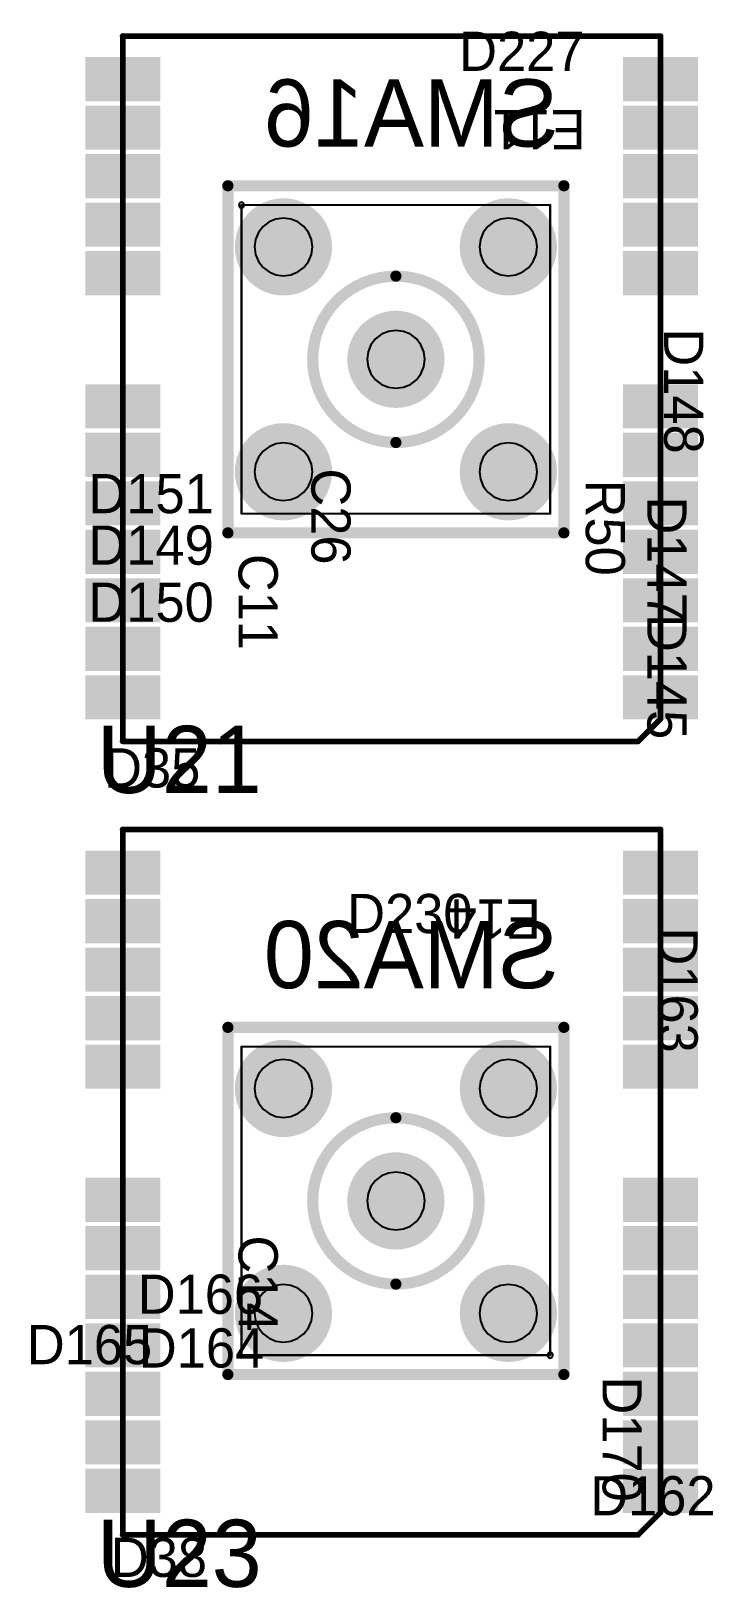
# Model space of a CAD drawing. Extents: x 11.69 to 17.18, y 4.05 to 12.26.
# Drawn here: x 12.728 to 13.332, y 7.434 to 8.824 of the extents above; entities that cross this region are included whole.
import ezdxf

# ---------------------------------------------------------------- set-up
doc = ezdxf.new("R2010")
doc.units = 0
doc.layers.get('0').update_dxf_attribs({"linetype": 'CONTINUOUS'})
for name, color, linetype in [('BOTTOMLAYER', 5, 'CONTINUOUS'), ('BOTTOMOVERLAY', 54, 'CONTINUOUS'), ('BOTTOMSOLDER', 6, 'CONTINUOUS'), ('MECHANICAL10', 56, 'CONTINUOUS'), ('MECHANICAL6', 56, 'CONTINUOUS'), ('MECHANICAL8', 56, 'CONTINUOUS'), ('MECHANICAL9', 56, 'CONTINUOUS'), ('MULTILAYER', 9, 'CONTINUOUS'), ('TOPLAYER', 1, 'CONTINUOUS'), ('TOPOVERLAY', 2, 'CONTINUOUS'), ('TOPPASTE', 8, 'CONTINUOUS'), ('TOPSOLDER', 216, 'CONTINUOUS')]:
    doc.layers.add(name, color=color, linetype=linetype)

# ---------------------------------------------------------------- blocks, each defined once
blk = doc.blocks.new('SMA_TH_HL_SMA_KHD4_B_40')
at = {"layer": 'BOTTOMLAYER', "const_width": 0.0394}
for points in [[(-0.1201, 0.1004, 1), (-0.0807, 0.1004, 1)], [(0.0807, 0.1004, 1), (0.1201, 0.1004, 1)], [(-0.0197, 0, 1), (0.0197, 0, 1)], [(-0.1201, -0.1004, 1), (-0.0807, -0.1004, 1)], [(0.0807, -0.1004, 1), (0.1201, -0.1004, 1)]]:
    blk.add_lwpolyline(points, format="xyb", close=True, dxfattribs=at)
at = {"layer": 'BOTTOMOVERLAY', "const_width": 0.01}
for points in [[(-0.155, -0.15), (-0.155, 0.15)], [(0.155, 0.15), (-0.155, 0.15)], [(0.155, -0.15), (0.155, 0.15)], [(0.155, -0.15), (-0.155, -0.15)]]:
    blk.add_lwpolyline(points, dxfattribs=at)
at = {"layer": 'BOTTOMOVERLAY'}
for points, const_width in [([(-0.1575, 0.15, 1), (-0.1525, 0.15, 1)], 0.005), ([(-0.1575, 0.15, 1), (-0.1525, 0.15, 1)], 0.005), ([(0.1525, 0.15, 1), (0.1575, 0.15, 1)], 0.005), ([(0.1525, 0.15, 1), (0.1575, 0.15, 1)], 0.005), ([(0.0743, 0, 1), (-0.0743, 0, 1)], 0.01), ([(-0.0768, 0, 1), (-0.0718, 0, 1)], 0.005), ([(0.0718, 0, 1), (0.0768, 0, 1)], 0.005), ([(-0.1575, -0.15, 1), (-0.1525, -0.15, 1)], 0.005), ([(-0.1575, -0.15, 1), (-0.1525, -0.15, 1)], 0.005), ([(0.1525, -0.15, 1), (0.1575, -0.15, 1)], 0.005), ([(0.1525, -0.15, 1), (0.1575, -0.15, 1)], 0.005)]:
    blk.add_lwpolyline(points, format="xyb", close=True, dxfattribs=dict(at, const_width=const_width))
at = {"layer": 'BOTTOMSOLDER', "const_width": 0.0434}
for points in [[(-0.1221, 0.1004, 1), (-0.0787, 0.1004, 1)], [(0.0787, 0.1004, 1), (0.1221, 0.1004, 1)], [(-0.0217, 0, 1), (0.0217, 0, 1)], [(-0.1221, -0.1004, 1), (-0.0787, -0.1004, 1)], [(0.0787, -0.1004, 1), (0.1221, -0.1004, 1)]]:
    blk.add_lwpolyline(points, format="xyb", close=True, dxfattribs=at)
at = {"layer": 'MECHANICAL6', "const_width": 0.002}
for points in [[(0.1378, 0.1378), (-0.1378, 0.1378)], [(-0.1378, -0.1378), (-0.1378, 0.1378)], [(0.1378, -0.1378), (0.1378, 0.1378)], [(0.1378, -0.1378), (-0.1378, -0.1378)]]:
    blk.add_lwpolyline(points, dxfattribs=at)
at = {"layer": 'MECHANICAL6', "const_width": 0.001}
for points in [[(-0.1383, 0.1378, 1), (-0.1373, 0.1378, 1)], [(-0.1383, 0.1378, 1), (-0.1373, 0.1378, 1)], [(0.1373, 0.1378, 1), (0.1383, 0.1378, 1)], [(0.1373, 0.1378, 1), (0.1383, 0.1378, 1)], [(-0.1383, -0.1378, 1), (-0.1373, -0.1378, 1)], [(-0.1383, -0.1378, 1), (-0.1373, -0.1378, 1)], [(0.1373, -0.1378, 1), (0.1383, -0.1378, 1)], [(0.1373, -0.1378, 1), (0.1383, -0.1378, 1)]]:
    blk.add_lwpolyline(points, format="xyb", close=True, dxfattribs=at)
at = {"layer": 'MECHANICAL8'}
for p, q in [((-0.1396, -0.136), (-0.1403, -0.1378)), ((-0.1403, -0.1378), (-0.1396, -0.1396)), ((-0.1378, -0.1352), (-0.1396, -0.136)), ((-0.136, -0.136), (-0.1378, -0.1352)), ((-0.1352, -0.1378), (-0.136, -0.136)), ((-0.136, -0.1396), (-0.1352, -0.1378)), ((-0.1396, -0.1396), (-0.1378, -0.1403)), ((-0.1378, -0.1403), (-0.136, -0.1396))]:
    blk.add_line(p, q, dxfattribs=at)
at = {"layer": 'MECHANICAL9'}
for p, q in [((-0.1071, 0.1253), (-0.1133, 0.1227)), ((-0.1004, 0.1262), (-0.1071, 0.1253)), ((-0.0937, 0.1253), (-0.1004, 0.1262)), ((-0.0875, 0.1227), (-0.0937, 0.1253)), ((0.0937, 0.1253), (0.0875, 0.1227)), ((0.1004, 0.1262), (0.0937, 0.1253)), ((0.1071, 0.1253), (0.1004, 0.1262)), ((0.1133, 0.1227), (0.1071, 0.1253)), ((-0.1227, 0.1133), (-0.1253, 0.1071)), ((-0.1186, 0.1186), (-0.1227, 0.1133)), ((-0.1133, 0.1227), (-0.1186, 0.1186)), ((-0.0821, 0.1186), (-0.0875, 0.1227)), ((-0.078, 0.1133), (-0.0821, 0.1186)), ((-0.0755, 0.1071), (-0.078, 0.1133)), ((0.078, 0.1133), (0.0755, 0.1071)), ((0.0821, 0.1186), (0.078, 0.1133)), ((0.0875, 0.1227), (0.0821, 0.1186)), ((0.1186, 0.1186), (0.1133, 0.1227)), ((0.1227, 0.1133), (0.1186, 0.1186)), ((0.1253, 0.1071), (0.1227, 0.1133)), ((-0.1253, 0.1071), (-0.1262, 0.1004)), ((-0.1262, 0.1004), (-0.1253, 0.0937)), ((-0.0746, 0.1004), (-0.0755, 0.1071)), ((-0.0755, 0.0937), (-0.0746, 0.1004)), ((0.0755, 0.1071), (0.0746, 0.1004)), ((0.0746, 0.1004), (0.0755, 0.0937)), ((0.1262, 0.1004), (0.1253, 0.1071)), ((0.1253, 0.0937), (0.1262, 0.1004)), ((-0.1253, 0.0937), (-0.1227, 0.0875)), ((-0.1227, 0.0875), (-0.1186, 0.0821)), ((-0.0821, 0.0821), (-0.078, 0.0875)), ((-0.078, 0.0875), (-0.0755, 0.0937)), ((0.0755, 0.0937), (0.078, 0.0875)), ((0.078, 0.0875), (0.0821, 0.0821)), ((0.1186, 0.0821), (0.1227, 0.0875)), ((0.1227, 0.0875), (0.1253, 0.0937)), ((-0.1186, 0.0821), (-0.1133, 0.078)), ((-0.1133, 0.078), (-0.1071, 0.0755)), ((-0.1071, 0.0755), (-0.1004, 0.0746)), ((-0.1004, 0.0746), (-0.0937, 0.0755)), ((-0.0937, 0.0755), (-0.0875, 0.078)), ((-0.0875, 0.078), (-0.0821, 0.0821)), ((0.0821, 0.0821), (0.0875, 0.078)), ((0.0875, 0.078), (0.0937, 0.0755)), ((0.0937, 0.0755), (0.1004, 0.0746)), ((0.1004, 0.0746), (0.1071, 0.0755)), ((0.1071, 0.0755), (0.1133, 0.078)), ((0.1133, 0.078), (0.1186, 0.0821)), ((-0.0183, 0.0183), (-0.0224, 0.0129)), ((-0.0129, 0.0224), (-0.0183, 0.0183)), ((-0.0067, 0.0249), (-0.0129, 0.0224)), ((0, 0.0258), (-0.0067, 0.0249)), ((0.0067, 0.0249), (0, 0.0258)), ((0.0129, 0.0224), (0.0067, 0.0249)), ((0.0183, 0.0183), (0.0129, 0.0224)), ((0.0224, 0.0129), (0.0183, 0.0183)), ((-0.0249, 0.0067), (-0.0258, 0)), ((-0.0258, 0), (-0.0249, -0.0067)), ((-0.0224, 0.0129), (-0.0249, 0.0067)), ((0.0249, 0.0067), (0.0224, 0.0129)), ((0.0258, 0), (0.0249, 0.0067)), ((0.0249, -0.0067), (0.0258, 0)), ((-0.0249, -0.0067), (-0.0224, -0.0129)), ((-0.0224, -0.0129), (-0.0183, -0.0183)), ((0.0183, -0.0183), (0.0224, -0.0129)), ((0.0224, -0.0129), (0.0249, -0.0067)), ((-0.0183, -0.0183), (-0.0129, -0.0224)), ((-0.0129, -0.0224), (-0.0067, -0.0249)), ((-0.0067, -0.0249), (0, -0.0258)), ((0, -0.0258), (0.0067, -0.0249)), ((0.0067, -0.0249), (0.0129, -0.0224)), ((0.0129, -0.0224), (0.0183, -0.0183)), ((-0.1186, -0.0821), (-0.1227, -0.0875)), ((-0.1133, -0.078), (-0.1186, -0.0821)), ((-0.1071, -0.0755), (-0.1133, -0.078)), ((-0.1004, -0.0746), (-0.1071, -0.0755)), ((-0.0937, -0.0755), (-0.1004, -0.0746)), ((-0.0875, -0.078), (-0.0937, -0.0755)), ((-0.0821, -0.0821), (-0.0875, -0.078)), ((-0.078, -0.0875), (-0.0821, -0.0821)), ((0.0821, -0.0821), (0.078, -0.0875)), ((0.0875, -0.078), (0.0821, -0.0821)), ((0.0937, -0.0755), (0.0875, -0.078)), ((0.1004, -0.0746), (0.0937, -0.0755)), ((0.1071, -0.0755), (0.1004, -0.0746)), ((0.1133, -0.078), (0.1071, -0.0755)), ((0.1186, -0.0821), (0.1133, -0.078)), ((0.1227, -0.0875), (0.1186, -0.0821)), ((-0.1253, -0.0937), (-0.1262, -0.1004)), ((-0.1227, -0.0875), (-0.1253, -0.0937)), ((-0.0755, -0.0937), (-0.078, -0.0875)), ((-0.0746, -0.1004), (-0.0755, -0.0937)), ((0.0755, -0.0937), (0.0746, -0.1004)), ((0.078, -0.0875), (0.0755, -0.0937)), ((0.1253, -0.0937), (0.1227, -0.0875)), ((0.1262, -0.1004), (0.1253, -0.0937)), ((-0.1262, -0.1004), (-0.1253, -0.1071)), ((-0.1253, -0.1071), (-0.1227, -0.1133)), ((-0.078, -0.1133), (-0.0755, -0.1071)), ((-0.0755, -0.1071), (-0.0746, -0.1004)), ((0.0746, -0.1004), (0.0755, -0.1071)), ((0.0755, -0.1071), (0.078, -0.1133)), ((0.1227, -0.1133), (0.1253, -0.1071)), ((0.1253, -0.1071), (0.1262, -0.1004)), ((-0.1227, -0.1133), (-0.1186, -0.1186)), ((-0.1186, -0.1186), (-0.1133, -0.1227)), ((-0.1133, -0.1227), (-0.1071, -0.1253)), ((-0.0937, -0.1253), (-0.0875, -0.1227)), ((-0.0875, -0.1227), (-0.0821, -0.1186)), ((-0.0821, -0.1186), (-0.078, -0.1133)), ((0.078, -0.1133), (0.0821, -0.1186)), ((0.0821, -0.1186), (0.0875, -0.1227)), ((0.0875, -0.1227), (0.0937, -0.1253)), ((0.1071, -0.1253), (0.1133, -0.1227)), ((0.1133, -0.1227), (0.1186, -0.1186)), ((0.1186, -0.1186), (0.1227, -0.1133)), ((-0.1071, -0.1253), (-0.1004, -0.1262)), ((-0.1004, -0.1262), (-0.0937, -0.1253)), ((0.0937, -0.1253), (0.1004, -0.1262)), ((0.1004, -0.1262), (0.1071, -0.1253))]:
    blk.add_line(p, q, dxfattribs=at)
at = {"layer": 'MULTILAYER', "const_width": 0.0394}
for points in [[(-0.1201, 0.1004, 1), (-0.0807, 0.1004, 1)], [(0.0807, 0.1004, 1), (0.1201, 0.1004, 1)], [(-0.0197, 0, 1), (0.0197, 0, 1)], [(-0.1201, -0.1004, 1), (-0.0807, -0.1004, 1)], [(0.0807, -0.1004, 1), (0.1201, -0.1004, 1)]]:
    blk.add_lwpolyline(points, format="xyb", close=True, dxfattribs=at)
at = {"layer": 'TOPLAYER', "const_width": 0.0394}
for points in [[(-0.1201, 0.1004, 1), (-0.0807, 0.1004, 1)], [(0.0807, 0.1004, 1), (0.1201, 0.1004, 1)], [(-0.0197, 0, 1), (0.0197, 0, 1)], [(-0.1201, -0.1004, 1), (-0.0807, -0.1004, 1)], [(0.0807, -0.1004, 1), (0.1201, -0.1004, 1)]]:
    blk.add_lwpolyline(points, format="xyb", close=True, dxfattribs=at)
at = {"layer": 'TOPSOLDER', "const_width": 0.0434}
for points in [[(-0.1221, 0.1004, 1), (-0.0787, 0.1004, 1)], [(0.0787, 0.1004, 1), (0.1221, 0.1004, 1)], [(-0.0217, 0, 1), (0.0217, 0, 1)], [(-0.1221, -0.1004, 1), (-0.0787, -0.1004, 1)], [(0.0787, -0.1004, 1), (0.1221, -0.1004, 1)]]:
    blk.add_lwpolyline(points, format="xyb", close=True, dxfattribs=at)
blk = doc.blocks.new('SMA_TH_HL_SMA_KHD4_B_44')
at = {"layer": 'BOTTOMLAYER', "const_width": 0.0394}
for points in [[(-0.1201, 0.1004, 1), (-0.0807, 0.1004, 1)], [(0.0807, 0.1004, 1), (0.1201, 0.1004, 1)], [(-0.0197, 0, 1), (0.0197, 0, 1)], [(-0.1201, -0.1004, 1), (-0.0807, -0.1004, 1)], [(0.0807, -0.1004, 1), (0.1201, -0.1004, 1)]]:
    blk.add_lwpolyline(points, format="xyb", close=True, dxfattribs=at)
at = {"layer": 'BOTTOMOVERLAY', "const_width": 0.01}
for points in [[(-0.155, 0.15), (-0.155, -0.15)], [(-0.155, 0.15), (0.155, 0.15)], [(0.155, 0.15), (0.155, -0.15)], [(-0.155, -0.15), (0.155, -0.15)]]:
    blk.add_lwpolyline(points, dxfattribs=at)
at = {"layer": 'BOTTOMOVERLAY'}
for points, const_width in [([(-0.1575, 0.15, 1), (-0.1525, 0.15, 1)], 0.005), ([(-0.1575, 0.15, 1), (-0.1525, 0.15, 1)], 0.005), ([(0.1525, 0.15, 1), (0.1575, 0.15, 1)], 0.005), ([(0.1525, 0.15, 1), (0.1575, 0.15, 1)], 0.005), ([(0.0743, 0, 1), (-0.0743, 0, 1)], 0.01), ([(-0.0768, 0, 1), (-0.0718, 0, 1)], 0.005), ([(0.0718, 0, 1), (0.0768, 0, 1)], 0.005), ([(-0.1575, -0.15, 1), (-0.1525, -0.15, 1)], 0.005), ([(-0.1575, -0.15, 1), (-0.1525, -0.15, 1)], 0.005), ([(0.1525, -0.15, 1), (0.1575, -0.15, 1)], 0.005), ([(0.1525, -0.15, 1), (0.1575, -0.15, 1)], 0.005)]:
    blk.add_lwpolyline(points, format="xyb", close=True, dxfattribs=dict(at, const_width=const_width))
at = {"layer": 'BOTTOMSOLDER', "const_width": 0.0434}
for points in [[(-0.1221, 0.1004, 1), (-0.0787, 0.1004, 1)], [(0.0787, 0.1004, 1), (0.1221, 0.1004, 1)], [(-0.0217, 0, 1), (0.0217, 0, 1)], [(-0.1221, -0.1004, 1), (-0.0787, -0.1004, 1)], [(0.0787, -0.1004, 1), (0.1221, -0.1004, 1)]]:
    blk.add_lwpolyline(points, format="xyb", close=True, dxfattribs=at)
at = {"layer": 'MECHANICAL6', "const_width": 0.002}
for points in [[(-0.1378, 0.1378), (0.1378, 0.1378)], [(-0.1378, 0.1378), (-0.1378, -0.1378)], [(0.1378, 0.1378), (0.1378, -0.1378)], [(-0.1378, -0.1378), (0.1378, -0.1378)]]:
    blk.add_lwpolyline(points, dxfattribs=at)
at = {"layer": 'MECHANICAL6', "const_width": 0.001}
for points in [[(-0.1383, 0.1378, 1), (-0.1373, 0.1378, 1)], [(-0.1383, 0.1378, 1), (-0.1373, 0.1378, 1)], [(0.1373, 0.1378, 1), (0.1383, 0.1378, 1)], [(0.1373, 0.1378, 1), (0.1383, 0.1378, 1)], [(-0.1383, -0.1378, 1), (-0.1373, -0.1378, 1)], [(-0.1383, -0.1378, 1), (-0.1373, -0.1378, 1)], [(0.1373, -0.1378, 1), (0.1383, -0.1378, 1)], [(0.1373, -0.1378, 1), (0.1383, -0.1378, 1)]]:
    blk.add_lwpolyline(points, format="xyb", close=True, dxfattribs=at)
at = {"layer": 'MECHANICAL8'}
for p, q in [((-0.1396, -0.136), (-0.1403, -0.1378)), ((-0.1403, -0.1378), (-0.1396, -0.1396)), ((-0.1378, -0.1352), (-0.1396, -0.136)), ((-0.136, -0.136), (-0.1378, -0.1352)), ((-0.1352, -0.1378), (-0.136, -0.136)), ((-0.136, -0.1396), (-0.1352, -0.1378)), ((-0.1396, -0.1396), (-0.1378, -0.1403)), ((-0.1378, -0.1403), (-0.136, -0.1396))]:
    blk.add_line(p, q, dxfattribs=at)
at = {"layer": 'MECHANICAL9'}
for p, q in [((-0.1071, 0.1253), (-0.1133, 0.1227)), ((-0.1004, 0.1262), (-0.1071, 0.1253)), ((-0.0937, 0.1253), (-0.1004, 0.1262)), ((-0.0875, 0.1227), (-0.0937, 0.1253)), ((0.0937, 0.1253), (0.0875, 0.1227)), ((0.1004, 0.1262), (0.0937, 0.1253)), ((0.1071, 0.1253), (0.1004, 0.1262)), ((0.1133, 0.1227), (0.1071, 0.1253)), ((-0.1227, 0.1133), (-0.1253, 0.1071)), ((-0.1186, 0.1186), (-0.1227, 0.1133)), ((-0.1133, 0.1227), (-0.1186, 0.1186)), ((-0.0821, 0.1186), (-0.0875, 0.1227)), ((-0.078, 0.1133), (-0.0821, 0.1186)), ((-0.0755, 0.1071), (-0.078, 0.1133)), ((0.078, 0.1133), (0.0755, 0.1071)), ((0.0821, 0.1186), (0.078, 0.1133)), ((0.0875, 0.1227), (0.0821, 0.1186)), ((0.1186, 0.1186), (0.1133, 0.1227)), ((0.1227, 0.1133), (0.1186, 0.1186)), ((0.1253, 0.1071), (0.1227, 0.1133)), ((-0.1253, 0.1071), (-0.1262, 0.1004)), ((-0.1262, 0.1004), (-0.1253, 0.0937)), ((-0.0746, 0.1004), (-0.0755, 0.1071)), ((-0.0755, 0.0937), (-0.0746, 0.1004)), ((0.0755, 0.1071), (0.0746, 0.1004)), ((0.0746, 0.1004), (0.0755, 0.0937)), ((0.1262, 0.1004), (0.1253, 0.1071)), ((0.1253, 0.0937), (0.1262, 0.1004)), ((-0.1253, 0.0937), (-0.1227, 0.0875)), ((-0.1227, 0.0875), (-0.1186, 0.0821)), ((-0.0821, 0.0821), (-0.078, 0.0875)), ((-0.078, 0.0875), (-0.0755, 0.0937)), ((0.0755, 0.0937), (0.078, 0.0875)), ((0.078, 0.0875), (0.0821, 0.0821)), ((0.1186, 0.0821), (0.1227, 0.0875)), ((0.1227, 0.0875), (0.1253, 0.0937)), ((-0.1186, 0.0821), (-0.1133, 0.078)), ((-0.1133, 0.078), (-0.1071, 0.0755)), ((-0.1071, 0.0755), (-0.1004, 0.0746)), ((-0.1004, 0.0746), (-0.0937, 0.0755)), ((-0.0937, 0.0755), (-0.0875, 0.078)), ((-0.0875, 0.078), (-0.0821, 0.0821)), ((0.0821, 0.0821), (0.0875, 0.078)), ((0.0875, 0.078), (0.0937, 0.0755)), ((0.0937, 0.0755), (0.1004, 0.0746)), ((0.1004, 0.0746), (0.1071, 0.0755)), ((0.1071, 0.0755), (0.1133, 0.078)), ((0.1133, 0.078), (0.1186, 0.0821)), ((-0.0183, 0.0183), (-0.0224, 0.0129)), ((-0.0129, 0.0224), (-0.0183, 0.0183)), ((-0.0067, 0.0249), (-0.0129, 0.0224)), ((0, 0.0258), (-0.0067, 0.0249)), ((0.0067, 0.0249), (0, 0.0258)), ((0.0129, 0.0224), (0.0067, 0.0249)), ((0.0183, 0.0183), (0.0129, 0.0224)), ((0.0224, 0.0129), (0.0183, 0.0183)), ((-0.0249, 0.0067), (-0.0258, 0)), ((-0.0258, 0), (-0.0249, -0.0067)), ((-0.0224, 0.0129), (-0.0249, 0.0067)), ((0.0249, 0.0067), (0.0224, 0.0129)), ((0.0258, 0), (0.0249, 0.0067)), ((0.0249, -0.0067), (0.0258, 0)), ((-0.0249, -0.0067), (-0.0224, -0.0129)), ((-0.0224, -0.0129), (-0.0183, -0.0183)), ((0.0183, -0.0183), (0.0224, -0.0129)), ((0.0224, -0.0129), (0.0249, -0.0067)), ((-0.0183, -0.0183), (-0.0129, -0.0224)), ((-0.0129, -0.0224), (-0.0067, -0.0249)), ((-0.0067, -0.0249), (0, -0.0258)), ((0, -0.0258), (0.0067, -0.0249)), ((0.0067, -0.0249), (0.0129, -0.0224)), ((0.0129, -0.0224), (0.0183, -0.0183)), ((-0.1186, -0.0821), (-0.1227, -0.0875)), ((-0.1133, -0.078), (-0.1186, -0.0821)), ((-0.1071, -0.0755), (-0.1133, -0.078)), ((-0.1004, -0.0746), (-0.1071, -0.0755)), ((-0.0937, -0.0755), (-0.1004, -0.0746)), ((-0.0875, -0.078), (-0.0937, -0.0755)), ((-0.0821, -0.0821), (-0.0875, -0.078)), ((-0.078, -0.0875), (-0.0821, -0.0821)), ((0.0821, -0.0821), (0.078, -0.0875)), ((0.0875, -0.078), (0.0821, -0.0821)), ((0.0937, -0.0755), (0.0875, -0.078)), ((0.1004, -0.0746), (0.0937, -0.0755)), ((0.1071, -0.0755), (0.1004, -0.0746)), ((0.1133, -0.078), (0.1071, -0.0755)), ((0.1186, -0.0821), (0.1133, -0.078)), ((0.1227, -0.0875), (0.1186, -0.0821)), ((-0.1253, -0.0937), (-0.1262, -0.1004)), ((-0.1227, -0.0875), (-0.1253, -0.0937)), ((-0.0755, -0.0937), (-0.078, -0.0875)), ((-0.0746, -0.1004), (-0.0755, -0.0937)), ((0.0755, -0.0937), (0.0746, -0.1004)), ((0.078, -0.0875), (0.0755, -0.0937)), ((0.1253, -0.0937), (0.1227, -0.0875)), ((0.1262, -0.1004), (0.1253, -0.0937)), ((-0.1262, -0.1004), (-0.1253, -0.1071)), ((-0.1253, -0.1071), (-0.1227, -0.1133)), ((-0.078, -0.1133), (-0.0755, -0.1071)), ((-0.0755, -0.1071), (-0.0746, -0.1004)), ((0.0746, -0.1004), (0.0755, -0.1071)), ((0.0755, -0.1071), (0.078, -0.1133)), ((0.1227, -0.1133), (0.1253, -0.1071)), ((0.1253, -0.1071), (0.1262, -0.1004)), ((-0.1227, -0.1133), (-0.1186, -0.1186)), ((-0.1186, -0.1186), (-0.1133, -0.1227)), ((-0.1133, -0.1227), (-0.1071, -0.1253)), ((-0.0937, -0.1253), (-0.0875, -0.1227)), ((-0.0875, -0.1227), (-0.0821, -0.1186)), ((-0.0821, -0.1186), (-0.078, -0.1133)), ((0.078, -0.1133), (0.0821, -0.1186)), ((0.0821, -0.1186), (0.0875, -0.1227)), ((0.0875, -0.1227), (0.0937, -0.1253)), ((0.1071, -0.1253), (0.1133, -0.1227)), ((0.1133, -0.1227), (0.1186, -0.1186)), ((0.1186, -0.1186), (0.1227, -0.1133)), ((-0.1071, -0.1253), (-0.1004, -0.1262)), ((-0.1004, -0.1262), (-0.0937, -0.1253)), ((0.0937, -0.1253), (0.1004, -0.1262)), ((0.1004, -0.1262), (0.1071, -0.1253))]:
    blk.add_line(p, q, dxfattribs=at)
at = {"layer": 'MULTILAYER', "const_width": 0.0394}
for points in [[(-0.1201, 0.1004, 1), (-0.0807, 0.1004, 1)], [(0.0807, 0.1004, 1), (0.1201, 0.1004, 1)], [(-0.0197, 0, 1), (0.0197, 0, 1)], [(-0.1201, -0.1004, 1), (-0.0807, -0.1004, 1)], [(0.0807, -0.1004, 1), (0.1201, -0.1004, 1)]]:
    blk.add_lwpolyline(points, format="xyb", close=True, dxfattribs=at)
at = {"layer": 'TOPLAYER', "const_width": 0.0394}
for points in [[(-0.1201, 0.1004, 1), (-0.0807, 0.1004, 1)], [(0.0807, 0.1004, 1), (0.1201, 0.1004, 1)], [(-0.0197, 0, 1), (0.0197, 0, 1)], [(-0.1201, -0.1004, 1), (-0.0807, -0.1004, 1)], [(0.0807, -0.1004, 1), (0.1201, -0.1004, 1)]]:
    blk.add_lwpolyline(points, format="xyb", close=True, dxfattribs=at)
at = {"layer": 'TOPSOLDER', "const_width": 0.0434}
for points in [[(-0.1221, 0.1004, 1), (-0.0787, 0.1004, 1)], [(0.0787, 0.1004, 1), (0.1221, 0.1004, 1)], [(-0.0217, 0, 1), (0.0217, 0, 1)], [(-0.1221, -0.1004, 1), (-0.0787, -0.1004, 1)], [(0.0787, -0.1004, 1), (0.1221, -0.1004, 1)]]:
    blk.add_lwpolyline(points, format="xyb", close=True, dxfattribs=at)
blk = doc.blocks.new('LB1020B_67')
at = {"layer": 'TOPLAYER'}
for points in [[(-0.0295, 0.5749), (0.0295, 0.5749), (-0.0295, 0.6064), (0.0295, 0.6064)], [(0.4505, 0.5749), (0.5095, 0.5749), (0.4505, 0.6064), (0.5095, 0.6064)], [(-0.0295, 0.5316), (0.0295, 0.5316), (-0.0295, 0.5631), (0.0295, 0.5631)], [(0.4505, 0.5316), (0.5095, 0.5316), (0.4505, 0.5631), (0.5095, 0.5631)], [(-0.0295, 0.4883), (0.0295, 0.4883), (-0.0295, 0.5198), (0.0295, 0.5198)], [(0.4505, 0.4883), (0.5095, 0.4883), (0.4505, 0.5198), (0.5095, 0.5198)], [(-0.0295, 0.445), (0.0295, 0.445), (-0.0295, 0.4765), (0.0295, 0.4765)], [(0.4505, 0.445), (0.5095, 0.445), (0.4505, 0.4765), (0.5095, 0.4765)], [(-0.0295, 0.4017), (0.0295, 0.4017), (-0.0295, 0.4331), (0.0295, 0.4331)], [(0.4505, 0.4017), (0.5095, 0.4017), (0.4505, 0.4331), (0.5095, 0.4331)], [(-0.0295, 0.3583), (0.0295, 0.3583), (-0.0295, 0.3898), (0.0295, 0.3898)], [(0.4505, 0.3583), (0.5095, 0.3583), (0.4505, 0.3898), (0.5095, 0.3898)], [(-0.0295, 0.315), (0.0295, 0.315), (-0.0295, 0.3465), (0.0295, 0.3465)], [(0.4505, 0.315), (0.5095, 0.315), (0.4505, 0.3465), (0.5095, 0.3465)], [(-0.0295, 0.1961), (0.0295, 0.1961), (-0.0295, 0.2276), (0.0295, 0.2276)], [(0.4505, 0.1961), (0.5095, 0.1961), (0.4505, 0.2276), (0.5095, 0.2276)], [(-0.0295, 0.1528), (0.0295, 0.1528), (-0.0295, 0.1843), (0.0295, 0.1843)], [(0.4505, 0.1528), (0.5095, 0.1528), (0.4505, 0.1843), (0.5095, 0.1843)], [(-0.0295, 0.1095), (0.0295, 0.1095), (-0.0295, 0.141), (0.0295, 0.141)], [(0.4505, 0.1095), (0.5095, 0.1095), (0.4505, 0.141), (0.5095, 0.141)], [(-0.0295, 0.0662), (0.0295, 0.0662), (-0.0295, 0.0977), (0.0295, 0.0977)], [(0.4505, 0.0662), (0.5095, 0.0662), (0.4505, 0.0977), (0.5095, 0.0977)], [(-0.0295, 0.0229), (0.0295, 0.0229), (-0.0295, 0.0544), (0.0295, 0.0544)], [(0.4505, 0.0229), (0.5095, 0.0229), (0.4505, 0.0544), (0.5095, 0.0544)]]:
    blk.add_solid(points, dxfattribs=at)
at = {"layer": 'TOPOVERLAY', "const_width": 0.005}
for points in [[(0.02, 0.63), (0, 0.61)], [(0.4803, 0.63), (0.02, 0.63)], [(0.48, 0.6299), (0.48, 0)], [(0, 0.61), (0, 0.0001)], [(0.4803, 0.0001), (0, 0.0001)]]:
    blk.add_lwpolyline(points, dxfattribs=at)
at = {"layer": 'TOPOVERLAY', "const_width": 0.0025}
for points in [[(0.0187, 0.63, 1), (0.0213, 0.63, 1)], [(0.0187, 0.63, 1), (0.0213, 0.63, 1)], [(0.4788, 0.6299, 1), (0.4813, 0.6299, 1)], [(0.4791, 0.63, 1), (0.4816, 0.63, 1)], [(-0.0013, 0.61, 1), (0.0013, 0.61, 1)], [(-0.0013, 0.61, 1), (0.0013, 0.61, 1)], [(-0.0013, 0.0001, 1), (0.0013, 0.0001, 1)], [(-0.0013, 0.0001, 1), (0.0013, 0.0001, 1)], [(0.4788, 0, 1), (0.4813, 0, 1)], [(0.4791, 0.0001, 1), (0.4816, 0.0001, 1)]]:
    blk.add_lwpolyline(points, format="xyb", close=True, dxfattribs=at)
at = {"layer": 'TOPPASTE'}
for points in [[(-0.0295, 0.5749), (0.0295, 0.5749), (-0.0295, 0.6064), (0.0295, 0.6064)], [(0.4505, 0.5749), (0.5095, 0.5749), (0.4505, 0.6064), (0.5095, 0.6064)], [(-0.0295, 0.5316), (0.0295, 0.5316), (-0.0295, 0.5631), (0.0295, 0.5631)], [(0.4505, 0.5316), (0.5095, 0.5316), (0.4505, 0.5631), (0.5095, 0.5631)], [(-0.0295, 0.4883), (0.0295, 0.4883), (-0.0295, 0.5198), (0.0295, 0.5198)], [(0.4505, 0.4883), (0.5095, 0.4883), (0.4505, 0.5198), (0.5095, 0.5198)], [(-0.0295, 0.445), (0.0295, 0.445), (-0.0295, 0.4765), (0.0295, 0.4765)], [(0.4505, 0.445), (0.5095, 0.445), (0.4505, 0.4765), (0.5095, 0.4765)], [(-0.0295, 0.4017), (0.0295, 0.4017), (-0.0295, 0.4331), (0.0295, 0.4331)], [(0.4505, 0.4017), (0.5095, 0.4017), (0.4505, 0.4331), (0.5095, 0.4331)], [(-0.0295, 0.3583), (0.0295, 0.3583), (-0.0295, 0.3898), (0.0295, 0.3898)], [(0.4505, 0.3583), (0.5095, 0.3583), (0.4505, 0.3898), (0.5095, 0.3898)], [(-0.0295, 0.315), (0.0295, 0.315), (-0.0295, 0.3465), (0.0295, 0.3465)], [(0.4505, 0.315), (0.5095, 0.315), (0.4505, 0.3465), (0.5095, 0.3465)], [(-0.0295, 0.1961), (0.0295, 0.1961), (-0.0295, 0.2276), (0.0295, 0.2276)], [(0.4505, 0.1961), (0.5095, 0.1961), (0.4505, 0.2276), (0.5095, 0.2276)], [(-0.0295, 0.1528), (0.0295, 0.1528), (-0.0295, 0.1843), (0.0295, 0.1843)], [(0.4505, 0.1528), (0.5095, 0.1528), (0.4505, 0.1843), (0.5095, 0.1843)], [(-0.0295, 0.1095), (0.0295, 0.1095), (-0.0295, 0.141), (0.0295, 0.141)], [(0.4505, 0.1095), (0.5095, 0.1095), (0.4505, 0.141), (0.5095, 0.141)], [(-0.0295, 0.0662), (0.0295, 0.0662), (-0.0295, 0.0977), (0.0295, 0.0977)], [(0.4505, 0.0662), (0.5095, 0.0662), (0.4505, 0.0977), (0.5095, 0.0977)], [(-0.0295, 0.0229), (0.0295, 0.0229), (-0.0295, 0.0544), (0.0295, 0.0544)], [(0.4505, 0.0229), (0.5095, 0.0229), (0.4505, 0.0544), (0.5095, 0.0544)]]:
    blk.add_solid(points, dxfattribs=at)
at = {"layer": 'TOPSOLDER'}
for points in [[(-0.0335, 0.5709), (0.0335, 0.5709), (-0.0335, 0.6104), (0.0335, 0.6104)], [(0.4465, 0.5709), (0.5135, 0.5709), (0.4465, 0.6104), (0.5135, 0.6104)], [(-0.0335, 0.5276), (0.0335, 0.5276), (-0.0335, 0.5671), (0.0335, 0.5671)], [(0.4465, 0.5276), (0.5135, 0.5276), (0.4465, 0.5671), (0.5135, 0.5671)], [(-0.0335, 0.4843), (0.0335, 0.4843), (-0.0335, 0.5238), (0.0335, 0.5238)], [(0.4465, 0.4843), (0.5135, 0.4843), (0.4465, 0.5238), (0.5135, 0.5238)], [(-0.0335, 0.441), (0.0335, 0.441), (-0.0335, 0.4805), (0.0335, 0.4805)], [(0.4465, 0.441), (0.5135, 0.441), (0.4465, 0.4805), (0.5135, 0.4805)], [(-0.0335, 0.3977), (0.0335, 0.3977), (-0.0335, 0.4371), (0.0335, 0.4371)], [(0.4465, 0.3977), (0.5135, 0.3977), (0.4465, 0.4371), (0.5135, 0.4371)], [(-0.0335, 0.3543), (0.0335, 0.3543), (-0.0335, 0.3938), (0.0335, 0.3938)], [(0.4465, 0.3543), (0.5135, 0.3543), (0.4465, 0.3938), (0.5135, 0.3938)], [(-0.0335, 0.311), (0.0335, 0.311), (-0.0335, 0.3505), (0.0335, 0.3505)], [(0.4465, 0.311), (0.5135, 0.311), (0.4465, 0.3505), (0.5135, 0.3505)], [(-0.0335, 0.1921), (0.0335, 0.1921), (-0.0335, 0.2316), (0.0335, 0.2316)], [(0.4465, 0.1921), (0.5135, 0.1921), (0.4465, 0.2316), (0.5135, 0.2316)], [(-0.0335, 0.1488), (0.0335, 0.1488), (-0.0335, 0.1883), (0.0335, 0.1883)], [(0.4465, 0.1488), (0.5135, 0.1488), (0.4465, 0.1883), (0.5135, 0.1883)], [(-0.0335, 0.1055), (0.0335, 0.1055), (-0.0335, 0.145), (0.0335, 0.145)], [(0.4465, 0.1055), (0.5135, 0.1055), (0.4465, 0.145), (0.5135, 0.145)], [(-0.0335, 0.0622), (0.0335, 0.0622), (-0.0335, 0.1017), (0.0335, 0.1017)], [(0.4465, 0.0622), (0.5135, 0.0622), (0.4465, 0.1017), (0.5135, 0.1017)], [(-0.0335, 0.0189), (0.0335, 0.0189), (-0.0335, 0.0584), (0.0335, 0.0584)], [(0.4465, 0.0189), (0.5135, 0.0189), (0.4465, 0.0584), (0.5135, 0.0584)]]:
    blk.add_solid(points, dxfattribs=at)
blk = doc.blocks.new('LB1020B_69')
at = {"layer": 'TOPLAYER'}
for points in [[(-0.0295, 0.5749), (0.0295, 0.5749), (-0.0295, 0.6064), (0.0295, 0.6064)], [(0.4505, 0.5749), (0.5095, 0.5749), (0.4505, 0.6064), (0.5095, 0.6064)], [(-0.0295, 0.5316), (0.0295, 0.5316), (-0.0295, 0.5631), (0.0295, 0.5631)], [(0.4505, 0.5316), (0.5095, 0.5316), (0.4505, 0.5631), (0.5095, 0.5631)], [(-0.0295, 0.4883), (0.0295, 0.4883), (-0.0295, 0.5198), (0.0295, 0.5198)], [(0.4505, 0.4883), (0.5095, 0.4883), (0.4505, 0.5198), (0.5095, 0.5198)], [(-0.0295, 0.445), (0.0295, 0.445), (-0.0295, 0.4765), (0.0295, 0.4765)], [(0.4505, 0.445), (0.5095, 0.445), (0.4505, 0.4765), (0.5095, 0.4765)], [(-0.0295, 0.4017), (0.0295, 0.4017), (-0.0295, 0.4331), (0.0295, 0.4331)], [(0.4505, 0.4017), (0.5095, 0.4017), (0.4505, 0.4331), (0.5095, 0.4331)], [(-0.0295, 0.3583), (0.0295, 0.3583), (-0.0295, 0.3898), (0.0295, 0.3898)], [(0.4505, 0.3583), (0.5095, 0.3583), (0.4505, 0.3898), (0.5095, 0.3898)], [(-0.0295, 0.315), (0.0295, 0.315), (-0.0295, 0.3465), (0.0295, 0.3465)], [(0.4505, 0.315), (0.5095, 0.315), (0.4505, 0.3465), (0.5095, 0.3465)], [(-0.0295, 0.1961), (0.0295, 0.1961), (-0.0295, 0.2276), (0.0295, 0.2276)], [(0.4505, 0.1961), (0.5095, 0.1961), (0.4505, 0.2276), (0.5095, 0.2276)], [(-0.0295, 0.1528), (0.0295, 0.1528), (-0.0295, 0.1843), (0.0295, 0.1843)], [(0.4505, 0.1528), (0.5095, 0.1528), (0.4505, 0.1843), (0.5095, 0.1843)], [(-0.0295, 0.1095), (0.0295, 0.1095), (-0.0295, 0.141), (0.0295, 0.141)], [(0.4505, 0.1095), (0.5095, 0.1095), (0.4505, 0.141), (0.5095, 0.141)], [(-0.0295, 0.0662), (0.0295, 0.0662), (-0.0295, 0.0977), (0.0295, 0.0977)], [(0.4505, 0.0662), (0.5095, 0.0662), (0.4505, 0.0977), (0.5095, 0.0977)], [(-0.0295, 0.0229), (0.0295, 0.0229), (-0.0295, 0.0544), (0.0295, 0.0544)], [(0.4505, 0.0229), (0.5095, 0.0229), (0.4505, 0.0544), (0.5095, 0.0544)]]:
    blk.add_solid(points, dxfattribs=at)
at = {"layer": 'TOPOVERLAY', "const_width": 0.005}
for points in [[(0.02, 0.63), (0, 0.61)], [(0.4803, 0.63), (0.02, 0.63)], [(0.48, 0.6299), (0.48, 0)], [(0, 0.61), (0, 0.0001)], [(0.4803, 0.0001), (0, 0.0001)]]:
    blk.add_lwpolyline(points, dxfattribs=at)
at = {"layer": 'TOPOVERLAY', "const_width": 0.0025}
for points in [[(0.0187, 0.63, 1), (0.0213, 0.63, 1)], [(0.0187, 0.63, 1), (0.0213, 0.63, 1)], [(0.4788, 0.6299, 1), (0.4813, 0.6299, 1)], [(0.4791, 0.63, 1), (0.4816, 0.63, 1)], [(-0.0013, 0.61, 1), (0.0013, 0.61, 1)], [(-0.0013, 0.61, 1), (0.0013, 0.61, 1)], [(-0.0013, 0.0001, 1), (0.0013, 0.0001, 1)], [(-0.0013, 0.0001, 1), (0.0013, 0.0001, 1)], [(0.4788, 0, 1), (0.4813, 0, 1)], [(0.4791, 0.0001, 1), (0.4816, 0.0001, 1)]]:
    blk.add_lwpolyline(points, format="xyb", close=True, dxfattribs=at)
at = {"layer": 'TOPPASTE'}
for points in [[(-0.0295, 0.5749), (0.0295, 0.5749), (-0.0295, 0.6064), (0.0295, 0.6064)], [(0.4505, 0.5749), (0.5095, 0.5749), (0.4505, 0.6064), (0.5095, 0.6064)], [(-0.0295, 0.5316), (0.0295, 0.5316), (-0.0295, 0.5631), (0.0295, 0.5631)], [(0.4505, 0.5316), (0.5095, 0.5316), (0.4505, 0.5631), (0.5095, 0.5631)], [(-0.0295, 0.4883), (0.0295, 0.4883), (-0.0295, 0.5198), (0.0295, 0.5198)], [(0.4505, 0.4883), (0.5095, 0.4883), (0.4505, 0.5198), (0.5095, 0.5198)], [(-0.0295, 0.445), (0.0295, 0.445), (-0.0295, 0.4765), (0.0295, 0.4765)], [(0.4505, 0.445), (0.5095, 0.445), (0.4505, 0.4765), (0.5095, 0.4765)], [(-0.0295, 0.4017), (0.0295, 0.4017), (-0.0295, 0.4331), (0.0295, 0.4331)], [(0.4505, 0.4017), (0.5095, 0.4017), (0.4505, 0.4331), (0.5095, 0.4331)], [(-0.0295, 0.3583), (0.0295, 0.3583), (-0.0295, 0.3898), (0.0295, 0.3898)], [(0.4505, 0.3583), (0.5095, 0.3583), (0.4505, 0.3898), (0.5095, 0.3898)], [(-0.0295, 0.315), (0.0295, 0.315), (-0.0295, 0.3465), (0.0295, 0.3465)], [(0.4505, 0.315), (0.5095, 0.315), (0.4505, 0.3465), (0.5095, 0.3465)], [(-0.0295, 0.1961), (0.0295, 0.1961), (-0.0295, 0.2276), (0.0295, 0.2276)], [(0.4505, 0.1961), (0.5095, 0.1961), (0.4505, 0.2276), (0.5095, 0.2276)], [(-0.0295, 0.1528), (0.0295, 0.1528), (-0.0295, 0.1843), (0.0295, 0.1843)], [(0.4505, 0.1528), (0.5095, 0.1528), (0.4505, 0.1843), (0.5095, 0.1843)], [(-0.0295, 0.1095), (0.0295, 0.1095), (-0.0295, 0.141), (0.0295, 0.141)], [(0.4505, 0.1095), (0.5095, 0.1095), (0.4505, 0.141), (0.5095, 0.141)], [(-0.0295, 0.0662), (0.0295, 0.0662), (-0.0295, 0.0977), (0.0295, 0.0977)], [(0.4505, 0.0662), (0.5095, 0.0662), (0.4505, 0.0977), (0.5095, 0.0977)], [(-0.0295, 0.0229), (0.0295, 0.0229), (-0.0295, 0.0544), (0.0295, 0.0544)], [(0.4505, 0.0229), (0.5095, 0.0229), (0.4505, 0.0544), (0.5095, 0.0544)]]:
    blk.add_solid(points, dxfattribs=at)
at = {"layer": 'TOPSOLDER'}
for points in [[(-0.0335, 0.5709), (0.0335, 0.5709), (-0.0335, 0.6104), (0.0335, 0.6104)], [(0.4465, 0.5709), (0.5135, 0.5709), (0.4465, 0.6104), (0.5135, 0.6104)], [(-0.0335, 0.5276), (0.0335, 0.5276), (-0.0335, 0.5671), (0.0335, 0.5671)], [(0.4465, 0.5276), (0.5135, 0.5276), (0.4465, 0.5671), (0.5135, 0.5671)], [(-0.0335, 0.4843), (0.0335, 0.4843), (-0.0335, 0.5238), (0.0335, 0.5238)], [(0.4465, 0.4843), (0.5135, 0.4843), (0.4465, 0.5238), (0.5135, 0.5238)], [(-0.0335, 0.441), (0.0335, 0.441), (-0.0335, 0.4805), (0.0335, 0.4805)], [(0.4465, 0.441), (0.5135, 0.441), (0.4465, 0.4805), (0.5135, 0.4805)], [(-0.0335, 0.3977), (0.0335, 0.3977), (-0.0335, 0.4371), (0.0335, 0.4371)], [(0.4465, 0.3977), (0.5135, 0.3977), (0.4465, 0.4371), (0.5135, 0.4371)], [(-0.0335, 0.3543), (0.0335, 0.3543), (-0.0335, 0.3938), (0.0335, 0.3938)], [(0.4465, 0.3543), (0.5135, 0.3543), (0.4465, 0.3938), (0.5135, 0.3938)], [(-0.0335, 0.311), (0.0335, 0.311), (-0.0335, 0.3505), (0.0335, 0.3505)], [(0.4465, 0.311), (0.5135, 0.311), (0.4465, 0.3505), (0.5135, 0.3505)], [(-0.0335, 0.1921), (0.0335, 0.1921), (-0.0335, 0.2316), (0.0335, 0.2316)], [(0.4465, 0.1921), (0.5135, 0.1921), (0.4465, 0.2316), (0.5135, 0.2316)], [(-0.0335, 0.1488), (0.0335, 0.1488), (-0.0335, 0.1883), (0.0335, 0.1883)], [(0.4465, 0.1488), (0.5135, 0.1488), (0.4465, 0.1883), (0.5135, 0.1883)], [(-0.0335, 0.1055), (0.0335, 0.1055), (-0.0335, 0.145), (0.0335, 0.145)], [(0.4465, 0.1055), (0.5135, 0.1055), (0.4465, 0.145), (0.5135, 0.145)], [(-0.0335, 0.0622), (0.0335, 0.0622), (-0.0335, 0.1017), (0.0335, 0.1017)], [(0.4465, 0.0622), (0.5135, 0.0622), (0.4465, 0.1017), (0.5135, 0.1017)], [(-0.0335, 0.0189), (0.0335, 0.0189), (-0.0335, 0.0584), (0.0335, 0.0584)], [(0.4465, 0.0189), (0.5135, 0.0189), (0.4465, 0.0584), (0.5135, 0.0584)]]:
    blk.add_solid(points, dxfattribs=at)

msp = doc.modelspace()

# ---------------------------------------------------------------- block references
for name, p, rotation in [('LB1020B_67', (13.2903, 8.8201), 180), ('SMA_TH_HL_SMA_KHD4_B_40', (13.054, 8.5313), 270), ('LB1020B_69', (13.2903, 8.1115), 180), ('SMA_TH_HL_SMA_KHD4_B_44', (13.054, 7.7797), 90)]:
    msp.add_blockref(name, p, dxfattribs=dict(rotation=rotation))

# ---------------------------------------------------------------- texts
at = {"layer": 'BOTTOMOVERLAY', "text_generation_flag": 2}
for s, p in [('SMA16', (13.1994, 8.7213)), ('SMA20', (13.1992, 7.9697))]:
    msp.add_text(s, height=0.06, rotation=360, dxfattribs=at).set_placement(p)
at = {"layer": 'MECHANICAL10'}
for s, p in [('D227', (13.1105, 8.7889)), ('D151', (12.7795, 8.3939)), ('D149', (12.7795, 8.3479)), ('D150', (12.7795, 8.2969)), ('D35', (12.7935, 8.1489)), ('D230', (13.0105, 8.0189)), ('D165', (12.7245, 7.6339)), ('D38', (12.7995, 7.4439))]:
    msp.add_text(s, height=0.035, dxfattribs=at).set_placement(p)
for s, rotation, p in [('E11', 180, (13.2235, 8.7539)), ('D148', 270, (13.2935, 8.5589)), ('C26', 270, (12.9785, 8.4339)), ('R50', 270, (13.2235, 8.4239)), ('D147', 270, (13.2785, 8.4089)), ('C11', 270, (12.9135, 8.3576)), ('D145', 270, (13.2785, 8.3039)), ('E14', 180, (13.1835, 8.0489)), ('D163', 270, (13.2885, 8.0239)), ('C14', 270, (12.9135, 7.7489)), ('D166', 360, (12.8235, 7.6789)), ('D164', 360, (12.8245, 7.6309)), ('D170', 270, (13.2385, 7.6229)), ('D162', 360, (13.2275, 7.4989))]:
    msp.add_text(s, height=0.035, rotation=rotation, dxfattribs=at).set_placement(p)
at = {"layer": 'TOPOVERLAY'}
for s, p in [('U21', (12.787, 8.144)), ('U23', (12.787, 7.435))]:
    msp.add_text(s, height=0.06, dxfattribs=at).set_placement(p)

doc.saveas('drawing.dxf')
